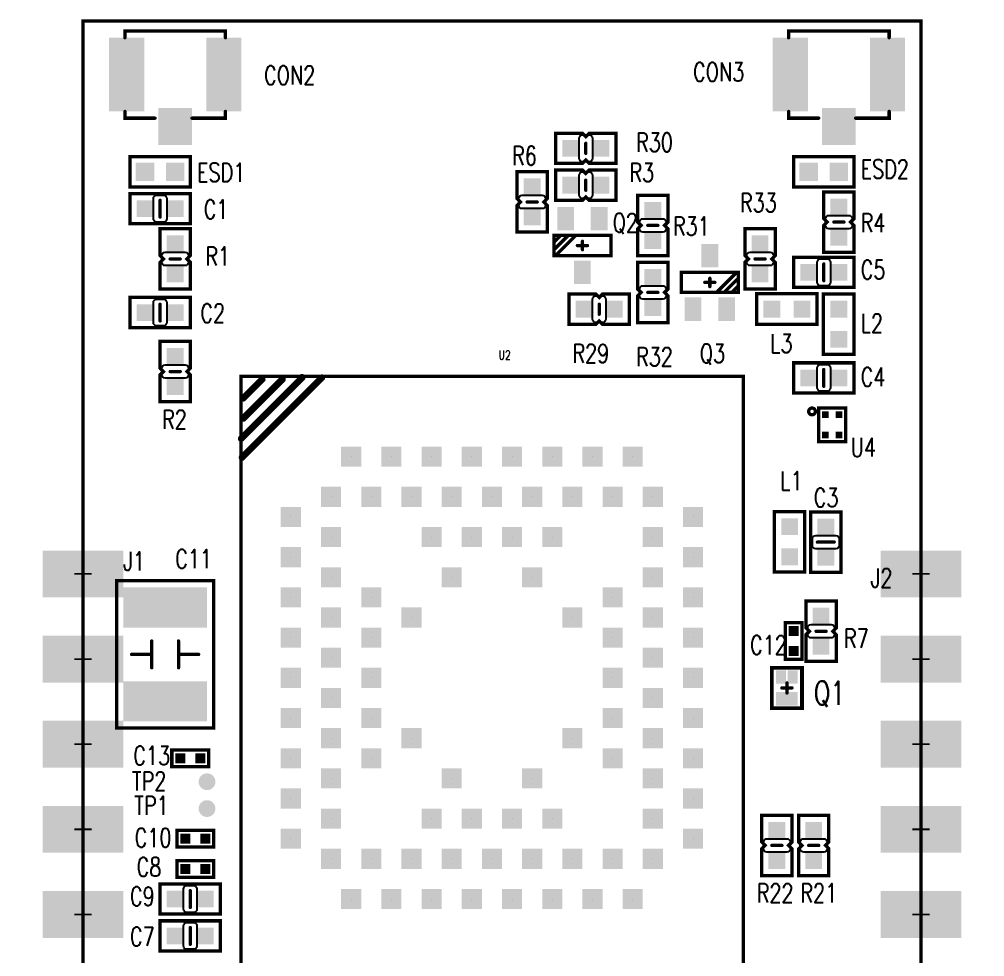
# Model space of a CAD drawing. Extents: x -1.9 to 26.9, y -0.1 to 56.1.
# Drawn here: x -1.9 to 26.9, y 28.08 to 56.05 of the extents above; entities that cross this region are included whole.
import ezdxf
from ezdxf.enums import TextEntityAlignment as Align

# ---------------------------------------------------------------- set-up
doc = ezdxf.new("R2010")
doc.units = 0
doc.linetypes.add('KEEPOUT_00001000$0', pattern=[2, 1, 1])
for name, color, linetype in [('BOARD_OUTLINE_00', 254, 'CONTINUOUS'), ('DRIL_NPLTE_THRU_01', 176, 'CONTINUOUS'), ('DRIL_NPLTE_THRU_02', 136, 'CONTINUOUS'), ('DRIL_NPLTE_THRU_03', 56, 'CONTINUOUS'), ('DRIL_NPLTE_THRU_04', 16, 'CONTINUOUS'), ('DRIL_PLTE_THRU_01', 176, 'CONTINUOUS'), ('DRIL_PLTE_THRU_02', 136, 'CONTINUOUS'), ('DRIL_PLTE_THRU_03', 56, 'CONTINUOUS'), ('DRIL_PLTE_THRU_04', 16, 'CONTINUOUS'), ('DRIL_SYMBOL', 254, 'CONTINUOUS'), ('KEEPOUT_01', 130, 'CONTINUOUS'), ('PADS_BOT', 1, 'CONTINUOUS'), ('PADS_INNER', 5, 'CONTINUOUS'), ('PADS_TOP', 5, 'CONTINUOUS'), ('PART_NAME_01', 254, 'CONTINUOUS'), ('PART_TOP_2DLINE_00', 254, 'CONTINUOUS'), ('PART_TOP_2DLINE_01', 254, 'CONTINUOUS'), ('PART_TOP_2DLINE_26', 254, 'CONTINUOUS')]:
    doc.layers.add(name, color=color, linetype=linetype)
doc.styles.add('W0$0381', font='simplex', dxfattribs={"width": 0.75})
doc.styles.add('W0$1', font='simplex', dxfattribs={"width": 0.75})

# ---------------------------------------------------------------- blocks, each defined once
blk = doc.blocks.new('SMOOTH_0$1')
at = {"const_width": 0.05}
blk.add_lwpolyline([(-0.025, 0, 1), (0.025, 0, 1)], format="xyb", close=True, dxfattribs=at)
blk = doc.blocks.new('BOARD_1')
at = {"layer": 'BOARD_OUTLINE_00', "const_width": 0.1}
blk.add_lwpolyline([(0.35, 25.7), (25.35, 25.7), (25.35, -30.3), (0.35, -30.3)], close=True, dxfattribs=at)
at = {"layer": 'BOARD_OUTLINE_00'}
for p in [(0.35, 25.7), (25.35, 25.7), (0.35, -30.3), (25.35, -30.3)]:
    blk.add_blockref('SMOOTH_0$1', p, dxfattribs=at)
blk = doc.blocks.new('PART_BODY_TOP_2')
at = {"layer": 'KEEPOUT_01', "linetype": 'KEEPOUT_00001000$0'}
blk.add_lwpolyline([(-0.2, 0.3, -0.414214), (-0.1, 0.4), (0.1, 0.4, -0.414214), (0.2, 0.3), (0.2, -0.3, -0.414214), (0.1, -0.4), (-0.1, -0.4, -0.414214), (-0.2, -0.3)], format="xyb", close=True, dxfattribs=at)
at = {"layer": 'PART_TOP_2DLINE_00', "const_width": 0.1}
blk.add_lwpolyline([(0.9, 0.45), (-0.9, 0.45), (-0.9, -0.45), (0.9, -0.45)], close=True, dxfattribs=at)
blk.add_lwpolyline([(0, -0.25), (0, 0.25)], dxfattribs=at)
at = {"layer": 'PART_TOP_2DLINE_00'}
for p in [(-0.9, 0.45), (0, 0.25), (0.9, 0.45), (0, -0.25), (-0.9, -0.45), (0.9, -0.45)]:
    blk.add_blockref('SMOOTH_0$1', p, dxfattribs=at)
blk = doc.blocks.new('DRIL_HOLE_0')
blk.add_lwpolyline([(0, 0, 1), (0, 0, 1)], format="xyb", close=True)
blk = doc.blocks.new('PAD_0')
blk.add_lwpolyline([(0, 0, 1), (0, 0, 1)], format="xyb", close=True)
blk = doc.blocks.new('PAD_1')
at = {"const_width": 0.5}
blk.add_lwpolyline([(-0.25, 0), (0.25, 0)], dxfattribs=at)
blk = doc.blocks.new('STK_TOP_5')
at = {"layer": 'DRIL_PLTE_THRU_01'}
blk.add_blockref('DRIL_HOLE_0', (0, 0), dxfattribs=at)
at = {"layer": 'DRIL_PLTE_THRU_02'}
blk.add_blockref('DRIL_HOLE_0', (0, 0), dxfattribs=at)
at = {"layer": 'DRIL_PLTE_THRU_03'}
blk.add_blockref('DRIL_HOLE_0', (0, 0), dxfattribs=at)
at = {"layer": 'DRIL_PLTE_THRU_04'}
blk.add_blockref('DRIL_HOLE_0', (0, 0), dxfattribs=at)
at = {"layer": 'PADS_BOT'}
blk.add_blockref('PAD_0', (0, 0), dxfattribs=at)
at = {"layer": 'PADS_INNER'}
blk.add_blockref('PAD_0', (0, 0), dxfattribs=at)
at = {"layer": 'PADS_TOP'}
blk.add_blockref('PAD_1', (0, 0), dxfattribs=at)
blk = doc.blocks.new('SYM_TOP_2')
for name, p in [('PART_BODY_TOP_2', (0, 0)), ('STK_TOP_5', (-0.45, 0)), ('STK_TOP_5', (0.45, 0))]:
    blk.add_blockref(name, p)
blk = doc.blocks.new('PART_TOP_0')
blk.add_blockref('SYM_TOP_2', (0, 0))
at = {"layer": 'PART_NAME_01', "style": 'W0$1', "width": 0.75}
blk.add_text('C1', height=0.56, dxfattribs=at).set_placement((1.3, -0.3))
blk = doc.blocks.new('PART_BODY_TOP_3')
at = {"layer": 'PART_TOP_2DLINE_01', "const_width": 0.1}
blk.add_lwpolyline([(-0.55, 0.25), (0.55, 0.25), (0.55, -0.25), (-0.55, -0.25)], close=True, dxfattribs=at)
at = {"layer": 'PART_TOP_2DLINE_01'}
for p in [(-0.55, 0.25), (0.55, 0.25), (-0.55, -0.25), (0.55, -0.25)]:
    blk.add_blockref('SMOOTH_0$1', p, dxfattribs=at)
blk = doc.blocks.new('PAD_2')
at = {"const_width": 0.3}
blk.add_lwpolyline([(-0.15, 0), (0.15, 0)], dxfattribs=at)
blk = doc.blocks.new('STK_TOP_4')
at = {"layer": 'DRIL_PLTE_THRU_01'}
blk.add_blockref('DRIL_HOLE_0', (0, 0), dxfattribs=at)
at = {"layer": 'DRIL_PLTE_THRU_02'}
blk.add_blockref('DRIL_HOLE_0', (0, 0), dxfattribs=at)
at = {"layer": 'DRIL_PLTE_THRU_03'}
blk.add_blockref('DRIL_HOLE_0', (0, 0), dxfattribs=at)
at = {"layer": 'DRIL_PLTE_THRU_04'}
blk.add_blockref('DRIL_HOLE_0', (0, 0), dxfattribs=at)
at = {"layer": 'PADS_BOT'}
blk.add_blockref('PAD_0', (0, 0), dxfattribs=at)
at = {"layer": 'PADS_INNER'}
blk.add_blockref('PAD_0', (0, 0), dxfattribs=at)
at = {"layer": 'PADS_TOP'}
blk.add_blockref('PAD_2', (0, 0), dxfattribs=at)
blk = doc.blocks.new('SYM_TOP_3')
for name, p in [('PART_BODY_TOP_3', (0, 0)), ('STK_TOP_4', (-0.3, 0)), ('STK_TOP_4', (0.3, 0))]:
    blk.add_blockref(name, p)
blk = doc.blocks.new('PART_TOP_1')
blk.add_blockref('SYM_TOP_3', (0, 0))
at = {"layer": 'PART_NAME_01', "style": 'W0$1', "width": 0.75}
blk.add_text('C10', height=0.56, rotation=180, dxfattribs=at).set_placement((1.81, 0.25))
blk = doc.blocks.new('PART_BODY_TOP_4')
at = {"layer": 'PART_TOP_2DLINE_01', "const_width": 0.1}
blk.add_lwpolyline([(-2.2, 1.45), (2.2, 1.45), (2.2, -1.45), (-2.2, -1.45)], close=True, dxfattribs=at)
for points in [[(0, 1), (0, 0.4)], [(-0.4, 0.4), (0.4, 0.4)], [(-0.4, -0.4), (0.4, -0.4)], [(0, -0.4), (0, -1)]]:
    blk.add_lwpolyline(points, dxfattribs=at)
at = {"layer": 'PART_TOP_2DLINE_01'}
for p in [(-2.2, 1.45), (2.2, 1.45), (0, 1), (-0.4, 0.4), (0, 0.4), (0.4, 0.4), (-0.4, -0.4), (0, -0.4), (0.4, -0.4), (0, -1), (-2.2, -1.45), (2.2, -1.45)]:
    blk.add_blockref('SMOOTH_0$1', p, dxfattribs=at)
blk = doc.blocks.new('PAD_3')
at = {"const_width": 1.2}
blk.add_lwpolyline([(-1.25, 0), (1.25, 0)], dxfattribs=at)
blk = doc.blocks.new('STK_TOP_48')
at = {"layer": 'DRIL_PLTE_THRU_01'}
blk.add_blockref('DRIL_HOLE_0', (0, 0), dxfattribs=at)
at = {"layer": 'DRIL_PLTE_THRU_02'}
blk.add_blockref('DRIL_HOLE_0', (0, 0), dxfattribs=at)
at = {"layer": 'DRIL_PLTE_THRU_03'}
blk.add_blockref('DRIL_HOLE_0', (0, 0), dxfattribs=at)
at = {"layer": 'DRIL_PLTE_THRU_04'}
blk.add_blockref('DRIL_HOLE_0', (0, 0), dxfattribs=at)
at = {"layer": 'PADS_BOT'}
blk.add_blockref('PAD_0', (0, 0), dxfattribs=at)
at = {"layer": 'PADS_INNER'}
blk.add_blockref('PAD_0', (0, 0), dxfattribs=at)
at = {"layer": 'PADS_TOP', "rotation": 90}
blk.add_blockref('PAD_3', (0, 0), dxfattribs=at)
blk = doc.blocks.new('SYM_TOP_4')
for name, p in [('STK_TOP_48', (-1.4, 0)), ('STK_TOP_48', (1.4, 0)), ('PART_BODY_TOP_4', (0, 0))]:
    blk.add_blockref(name, p)
blk = doc.blocks.new('PART_TOP_2')
blk.add_blockref('SYM_TOP_4', (0, 0))
at = {"layer": 'PART_NAME_01', "style": 'W0$1', "width": 0.75}
blk.add_text('C11', height=0.56, rotation=-90, dxfattribs=at).set_placement((2.85, -0.85), align=Align.MIDDLE_CENTER)
blk = doc.blocks.new('PART_TOP_3')
blk.add_blockref('SYM_TOP_3', (0, 0))
at = {"layer": 'PART_NAME_01', "style": 'W0$1', "width": 0.75}
blk.add_text('C12', height=0.56, rotation=270, dxfattribs=at).set_placement((-0.4, 1.3))
blk = doc.blocks.new('PART_TOP_4')
blk.add_blockref('SYM_TOP_3', (0, 0))
at = {"layer": 'PART_NAME_01', "style": 'W0$1', "width": 0.75}
blk.add_text('C13', height=0.56, rotation=180, dxfattribs=at).set_placement((1.7, 0.2))
blk = doc.blocks.new('PART_TOP_11')
blk.add_blockref('SYM_TOP_2', (0, 0))
at = {"layer": 'PART_NAME_01', "style": 'W0$1', "width": 0.75}
blk.add_text('C2', height=0.56, dxfattribs=at).set_placement((1.2, -0.3))
blk = doc.blocks.new('PART_TOP_22')
blk.add_blockref('SYM_TOP_2', (0, 0))
at = {"layer": 'PART_NAME_01', "style": 'W0$1', "width": 0.75}
blk.add_text('C3', height=0.56, rotation=270, dxfattribs=at).set_placement((1.05, 0.36))
blk = doc.blocks.new('PART_TOP_24')
blk.add_blockref('SYM_TOP_2', (0, 0))
at = {"layer": 'PART_NAME_01', "style": 'W0$1', "width": 0.75}
blk.add_text('C4', height=0.56, dxfattribs=at).set_placement((1.1, -0.25))
blk = doc.blocks.new('PART_TOP_25')
blk.add_blockref('SYM_TOP_2', (0, 0))
at = {"layer": 'PART_NAME_01', "style": 'W0$1', "width": 0.75}
blk.add_text('C5', height=0.56, dxfattribs=at).set_placement((1.1, -0.2))
blk = doc.blocks.new('PART_TOP_26')
blk.add_blockref('SYM_TOP_2', (0, 0))
at = {"layer": 'PART_NAME_01', "style": 'W0$1', "width": 0.75}
blk.add_text('C7', height=0.56, rotation=180, dxfattribs=at).set_placement((1.8, 0.3))
blk = doc.blocks.new('PART_TOP_27')
blk.add_blockref('SYM_TOP_3', (0, 0))
at = {"layer": 'PART_NAME_01', "style": 'W0$1', "width": 0.75}
blk.add_text('C8', height=0.56, rotation=180, dxfattribs=at).set_placement((1.75, 0.22))
blk = doc.blocks.new('PART_TOP_28')
blk.add_blockref('SYM_TOP_2', (0, 0))
at = {"layer": 'PART_NAME_01', "style": 'W0$1', "width": 0.75}
blk.add_text('C9', height=0.56, rotation=180, dxfattribs=at).set_placement((1.8, 0.2))
blk = doc.blocks.new('DRIL_SYMBOL_1')
at = {"layer": 'DRIL_SYMBOL', "const_width": 0.0508}
for points in [[(-0.254, 0), (0.254, 0)], [(0, -0.254), (0, 0.254)]]:
    blk.add_lwpolyline(points, dxfattribs=at)
blk = doc.blocks.new('DRIL_HOLE_1')
at = {"const_width": 0.5}
blk.add_lwpolyline([(-0.25, 0, 1), (0.25, 0, 1)], format="xyb", close=True, dxfattribs=at)
blk.add_blockref('DRIL_SYMBOL_1', (0, 0))
blk = doc.blocks.new('PAD_6')
at = {"const_width": 1.4}
blk.add_lwpolyline([(-0.7, 0), (0.7, 0)], dxfattribs=at)
blk = doc.blocks.new('PAD_7')
at = {"const_width": 1.4}
blk.add_lwpolyline([(-1.2, 0), (1.2, 0)], dxfattribs=at)
blk = doc.blocks.new('STK_TOP_11')
at = {"layer": 'DRIL_PLTE_THRU_01'}
blk.add_blockref('DRIL_HOLE_1', (0, 0), dxfattribs=at)
at = {"layer": 'DRIL_PLTE_THRU_02'}
blk.add_blockref('DRIL_HOLE_1', (0, 0), dxfattribs=at)
at = {"layer": 'DRIL_PLTE_THRU_03'}
blk.add_blockref('DRIL_HOLE_1', (0, 0), dxfattribs=at)
at = {"layer": 'DRIL_PLTE_THRU_04'}
blk.add_blockref('DRIL_HOLE_1', (0, 0), dxfattribs=at)
at = {"layer": 'PADS_BOT', "rotation": 90}
blk.add_blockref('PAD_7', (0, 0), dxfattribs=at)
at = {"layer": 'PADS_INNER'}
blk.add_blockref('PAD_6', (0, 0), dxfattribs=at)
at = {"layer": 'PADS_TOP'}
blk.add_blockref('PAD_6', (0, 0), dxfattribs=at)
blk = doc.blocks.new('SYM_TOP_7')
for p in [(0, 0), (2.54, 0), (5.08, 0), (7.62, 0), (10.16, 0), (12.7, 0), (15.24, 0), (17.78, 0), (20.32, 0), (22.86, 0), (25.4, 0), (27.94, 0), (30.48, 0), (33.02, 0), (35.56, 0), (38.1, 0)]:
    blk.add_blockref('STK_TOP_11', p)
blk = doc.blocks.new('PART_TOP_31')
blk.add_blockref('SYM_TOP_7', (0, 0))
at = {"layer": 'PART_NAME_01', "style": 'W0$1', "width": 0.75}
blk.add_text('J1', height=0.56, rotation=90, dxfattribs=at).set_placement((-0.1, 1.2))
blk = doc.blocks.new('PART_TOP_32')
blk.add_blockref('SYM_TOP_7', (0, 0))
at = {"layer": 'PART_NAME_01', "style": 'W0$1', "width": 0.75}
blk.add_text('J2', height=0.56, rotation=90, dxfattribs=at).set_placement((0.4, -1.5))
blk = doc.blocks.new('PART_BODY_TOP_8')
at = {"layer": 'PART_TOP_2DLINE_01', "const_width": 0.1}
blk.add_lwpolyline([(-0.9, -0.46), (0.9, -0.46), (0.9, 0.45), (-0.9, 0.45)], close=True, dxfattribs=at)
at = {"layer": 'PART_TOP_2DLINE_01'}
for p in [(-0.9, 0.45), (0.9, 0.45), (-0.9, -0.46), (0.9, -0.46)]:
    blk.add_blockref('SMOOTH_0$1', p, dxfattribs=at)
blk = doc.blocks.new('SYM_TOP_8')
for name, p in [('PART_BODY_TOP_8', (0, 0)), ('STK_TOP_5', (-0.45, 0)), ('STK_TOP_5', (0.45, 0))]:
    blk.add_blockref(name, p)
blk = doc.blocks.new('PART_TOP_33')
blk.add_blockref('SYM_TOP_8', (0, 0))
at = {"layer": 'PART_NAME_01', "style": 'W0$1', "width": 0.75}
blk.add_text('L1', height=0.56, rotation=90, dxfattribs=at).set_placement((-1.54, -0.28))
blk = doc.blocks.new('PART_TOP_34')
blk.add_blockref('SYM_TOP_8', (0, 0))
at = {"layer": 'PART_NAME_01', "style": 'W0$1', "width": 0.75}
blk.add_text('L2', height=0.56, rotation=90, dxfattribs=at).set_placement((0.25, 0.65))
blk = doc.blocks.new('PART_BODY_TOP_9')
at = {"layer": 'KEEPOUT_01', "linetype": 'KEEPOUT_00001000$0'}
blk.add_lwpolyline([(-0.2, 0.3, -0.414214), (-0.1, 0.4), (0.1, 0.4, -0.414214), (0.2, 0.3), (0.2, -0.3, -0.414214), (0.1, -0.4), (-0.1, -0.4, -0.414214), (-0.2, -0.3)], format="xyb", close=True, dxfattribs=at)
at = {"layer": 'PART_TOP_2DLINE_00', "const_width": 0.1}
blk.add_lwpolyline([(-0.9, 0.45), (-0.9, -0.45), (-0.1, -0.45), (0, -0.35), (0.1, -0.45), (0.9, -0.45), (0.9, 0.45), (0.1, 0.45), (0, 0.35), (-0.1, 0.45)], close=True, dxfattribs=at)
blk.add_lwpolyline([(0, -0.15), (0, 0.15)], dxfattribs=at)
at = {"layer": 'PART_TOP_2DLINE_00'}
for p in [(-0.9, 0.45), (-0.1, 0.45), (0, 0.35), (0.1, 0.45), (0.9, 0.45), (0, 0.15), (0, -0.15), (-0.9, -0.45), (-0.1, -0.45), (0, -0.35), (0.1, -0.45), (0.9, -0.45)]:
    blk.add_blockref('SMOOTH_0$1', p, dxfattribs=at)
blk = doc.blocks.new('SYM_TOP_9')
for name, p in [('PART_BODY_TOP_9', (0, 0)), ('STK_TOP_5', (-0.45, 0)), ('STK_TOP_5', (0.45, 0))]:
    blk.add_blockref(name, p)
blk = doc.blocks.new('PART_TOP_35')
blk.add_blockref('SYM_TOP_9', (0, 0))
at = {"layer": 'PART_NAME_01', "style": 'W0$1', "width": 0.75}
blk.add_text('R1', height=0.56, rotation=90, dxfattribs=at).set_placement((0.2, 0.9))
blk = doc.blocks.new('PART_TOP_45')
blk.add_blockref('SYM_TOP_9', (0, 0))
at = {"layer": 'PART_NAME_01', "style": 'W0$1', "width": 0.75}
blk.add_text('R2', height=0.56, rotation=90, dxfattribs=at).set_placement((1.71, -0.39))
blk = doc.blocks.new('PART_TOP_47')
blk.add_blockref('SYM_TOP_9', (0, 0))
at = {"layer": 'PART_NAME_01', "style": 'W0$1', "width": 0.75}
blk.add_text('R21', height=0.56, rotation=270, dxfattribs=at).set_placement((-1.7, 0.4))
blk = doc.blocks.new('PART_TOP_48')
blk.add_blockref('SYM_TOP_9', (0, 0))
at = {"layer": 'PART_NAME_01', "style": 'W0$1', "width": 0.75}
blk.add_text('R22', height=0.56, rotation=270, dxfattribs=at).set_placement((-1.7, 0.6))
blk = doc.blocks.new('PART_TOP_53')
blk.add_blockref('SYM_TOP_9', (0, 0))
at = {"layer": 'PART_NAME_01', "style": 'W0$1', "width": 0.75}
blk.add_text('R3', height=0.56, dxfattribs=at).set_placement((1.3, 0.1))
blk = doc.blocks.new('PART_TOP_54')
blk.add_blockref('SYM_TOP_9', (0, 0))
at = {"layer": 'PART_NAME_01', "style": 'W0$1', "width": 0.75}
blk.add_text('R4', height=0.56, rotation=90, dxfattribs=at).set_placement((0.3, 0.65))
blk = doc.blocks.new('PART_TOP_55')
blk.add_blockref('SYM_TOP_9', (0, 0))
at = {"layer": 'PART_NAME_01', "style": 'W0$1', "width": 0.75}
blk.add_text('R6', height=0.56, rotation=90, dxfattribs=at).set_placement((-1.1, -0.6))
blk = doc.blocks.new('PART_TOP_56')
blk.add_blockref('SYM_TOP_9', (0, 0))
at = {"layer": 'PART_NAME_01', "style": 'W0$1', "width": 0.75}
blk.add_text('R7', height=0.56, rotation=270, dxfattribs=at).set_placement((-0.49, -0.68))
blk = doc.blocks.new('PAD_8')
at = {"const_width": 0.25}
blk.add_lwpolyline([(0, -0.125, 1), (0, 0.125, 1)], format="xyb", close=True, dxfattribs=at)
blk = doc.blocks.new('STK_TOP_25')
at = {"layer": 'DRIL_PLTE_THRU_01'}
blk.add_blockref('DRIL_HOLE_0', (0, 0), dxfattribs=at)
at = {"layer": 'DRIL_PLTE_THRU_02'}
blk.add_blockref('DRIL_HOLE_0', (0, 0), dxfattribs=at)
at = {"layer": 'DRIL_PLTE_THRU_03'}
blk.add_blockref('DRIL_HOLE_0', (0, 0), dxfattribs=at)
at = {"layer": 'DRIL_PLTE_THRU_04'}
blk.add_blockref('DRIL_HOLE_0', (0, 0), dxfattribs=at)
at = {"layer": 'PADS_BOT'}
blk.add_blockref('PAD_0', (0, 0), dxfattribs=at)
at = {"layer": 'PADS_INNER'}
blk.add_blockref('PAD_0', (0, 0), dxfattribs=at)
at = {"layer": 'PADS_TOP'}
blk.add_blockref('PAD_8', (0, 0), dxfattribs=at)
blk = doc.blocks.new('SYM_TOP_10')
blk.add_blockref('STK_TOP_25', (0, 0))
blk = doc.blocks.new('PART_TOP_59')
blk.add_blockref('SYM_TOP_10', (0, 0))
at = {"layer": 'PART_NAME_01', "style": 'W0$1', "width": 0.75}
blk.add_text('TP1', height=0.56, dxfattribs=at).set_placement((-2.17, -0.19))
blk = doc.blocks.new('PART_TOP_60')
blk.add_blockref('SYM_TOP_10', (0, 0))
at = {"layer": 'PART_NAME_01', "style": 'W0$1', "width": 0.75}
blk.add_text('TP2', height=0.56, dxfattribs=at).set_placement((-2.24, -0.26))
blk = doc.blocks.new('PART_BODY_TOP_11')
at = {"layer": 'PART_TOP_2DLINE_26', "const_width": 0.1}
for points in [[(-1.5, 1.1), (-1.5, 1.3), (1.5, 1.3), (1.5, 1.1)], [(-1.5, -1.1), (-1.5, -1.3), (-0.6, -1.3)], [(0.5, -1.3), (1.5, -1.3), (1.5, -1.1)]]:
    blk.add_lwpolyline(points, dxfattribs=at)
at = {"layer": 'PART_TOP_2DLINE_26'}
for p in [(-1.5, 1.3), (1.5, 1.3), (-1.5, 1.1), (1.5, 1.1), (-1.5, -1.1), (1.5, -1.1), (-1.5, -1.3), (-0.6, -1.3), (0.5, -1.3), (1.5, -1.3)]:
    blk.add_blockref('SMOOTH_0$1', p, dxfattribs=at)
blk = doc.blocks.new('PAD_9')
at = {"const_width": 1}
blk.add_lwpolyline([(-0.55, 0), (0.55, 0)], dxfattribs=at)
blk = doc.blocks.new('STK_TOP_19')
at = {"layer": 'DRIL_PLTE_THRU_01'}
blk.add_blockref('DRIL_HOLE_0', (0, 0), dxfattribs=at)
at = {"layer": 'DRIL_PLTE_THRU_02'}
blk.add_blockref('DRIL_HOLE_0', (0, 0), dxfattribs=at)
at = {"layer": 'DRIL_PLTE_THRU_03'}
blk.add_blockref('DRIL_HOLE_0', (0, 0), dxfattribs=at)
at = {"layer": 'DRIL_PLTE_THRU_04'}
blk.add_blockref('DRIL_HOLE_0', (0, 0), dxfattribs=at)
at = {"layer": 'PADS_BOT'}
blk.add_blockref('PAD_0', (0, 0), dxfattribs=at)
at = {"layer": 'PADS_INNER'}
blk.add_blockref('PAD_0', (0, 0), dxfattribs=at)
at = {"layer": 'PADS_TOP', "rotation": 90}
blk.add_blockref('PAD_9', (0, 0), dxfattribs=at)
blk = doc.blocks.new('PAD_10')
at = {"const_width": 1.05}
blk.add_lwpolyline([(-1.1, 0), (1.1, 0)], dxfattribs=at)
blk = doc.blocks.new('STK_TOP_18')
at = {"layer": 'DRIL_PLTE_THRU_01'}
blk.add_blockref('DRIL_HOLE_0', (0, 0), dxfattribs=at)
at = {"layer": 'DRIL_PLTE_THRU_02'}
blk.add_blockref('DRIL_HOLE_0', (0, 0), dxfattribs=at)
at = {"layer": 'DRIL_PLTE_THRU_03'}
blk.add_blockref('DRIL_HOLE_0', (0, 0), dxfattribs=at)
at = {"layer": 'DRIL_PLTE_THRU_04'}
blk.add_blockref('DRIL_HOLE_0', (0, 0), dxfattribs=at)
at = {"layer": 'PADS_BOT'}
blk.add_blockref('PAD_0', (0, 0), dxfattribs=at)
at = {"layer": 'PADS_INNER'}
blk.add_blockref('PAD_0', (0, 0), dxfattribs=at)
at = {"layer": 'PADS_TOP', "rotation": 90}
blk.add_blockref('PAD_10', (0, 0), dxfattribs=at)
blk = doc.blocks.new('SYM_TOP_11')
for name, p in [('STK_TOP_18', (-1.45, 0)), ('STK_TOP_18', (1.45, 0)), ('PART_BODY_TOP_11', (0, 0)), ('STK_TOP_19', (0, -1.55))]:
    blk.add_blockref(name, p)
blk = doc.blocks.new('PART_TOP_61')
blk.add_blockref('SYM_TOP_11', (0, 0))
at = {"layer": 'PART_NAME_01', "style": 'W0$1', "width": 0.75}
blk.add_text('CON2', height=0.56, dxfattribs=at).set_placement((2.65, -0.3))
blk = doc.blocks.new('PART_TOP_62')
blk.add_blockref('SYM_TOP_11', (0, 0))
at = {"layer": 'PART_NAME_01', "style": 'W0$1', "width": 0.75}
blk.add_text('CON3', height=0.56, dxfattribs=at).set_placement((-4.35, -0.2))
blk = doc.blocks.new('PART_BODY_TOP_12')
at = {"layer": 'PART_TOP_2DLINE_01', "const_width": 0.1}
blk.add_lwpolyline([(-0.5, 0.4), (0.5, 0.4), (0.5, -0.4), (-0.5, -0.4)], close=True, dxfattribs=at)
blk.add_lwpolyline([(-0.5, -0.6, 1), (-0.3, -0.6, 1)], format="xyb", close=True, dxfattribs=at)
at = {"layer": 'PART_TOP_2DLINE_01'}
for p in [(-0.5, 0.4), (0.5, 0.4), (-0.5, -0.4), (0.5, -0.4)]:
    blk.add_blockref('SMOOTH_0$1', p, dxfattribs=at)
blk = doc.blocks.new('PAD_11')
at = {"const_width": 0.2}
blk.add_lwpolyline([(-0.1, 0), (0.1, 0)], dxfattribs=at)
blk = doc.blocks.new('STK_TOP_41')
at = {"layer": 'DRIL_NPLTE_THRU_01'}
blk.add_blockref('DRIL_HOLE_0', (0, 0), dxfattribs=at)
at = {"layer": 'DRIL_NPLTE_THRU_02'}
blk.add_blockref('DRIL_HOLE_0', (0, 0), dxfattribs=at)
at = {"layer": 'DRIL_NPLTE_THRU_03'}
blk.add_blockref('DRIL_HOLE_0', (0, 0), dxfattribs=at)
at = {"layer": 'DRIL_NPLTE_THRU_04'}
blk.add_blockref('DRIL_HOLE_0', (0, 0), dxfattribs=at)
at = {"layer": 'PADS_BOT'}
blk.add_blockref('PAD_0', (0, 0), dxfattribs=at)
at = {"layer": 'PADS_INNER'}
blk.add_blockref('PAD_0', (0, 0), dxfattribs=at)
at = {"layer": 'PADS_TOP'}
blk.add_blockref('PAD_11', (0, 0), dxfattribs=at)
blk = doc.blocks.new('SYM_TOP_12')
for name, p in [('PART_BODY_TOP_12', (0, 0)), ('STK_TOP_41', (-0.3, 0.2)), ('STK_TOP_41', (0.3, 0.2)), ('STK_TOP_41', (-0.3, -0.2)), ('STK_TOP_41', (0.3, -0.2))]:
    blk.add_blockref(name, p)
blk = doc.blocks.new('PART_TOP_63')
blk.add_blockref('SYM_TOP_12', (0, 0))
at = {"layer": 'PART_NAME_01', "style": 'W0$1', "width": 0.75}
blk.add_text('U4', height=0.56, rotation=90, dxfattribs=at).set_placement((0.95, 0.55))
blk = doc.blocks.new('SMOOTH_0$2')
at = {"const_width": 0.1}
blk.add_lwpolyline([(-0.05, 0, 1), (0.05, 0, 1)], format="xyb", close=True, dxfattribs=at)
blk = doc.blocks.new('PART_BODY_TOP_14')
at = {"layer": 'PART_TOP_2DLINE_01', "const_width": 0.2}
for points in [[(-7.48, 7.14), (-5.67, 8.95), (-5.67, 8.97)], [(-7.455, 6.575), (-5.075, 8.955)], [(-7.42, 7.74), (-6.25, 8.91)], [(-7.415, 8.345), (-6.855, 8.905)]]:
    blk.add_lwpolyline(points, dxfattribs=at)
at = {"layer": 'PART_TOP_2DLINE_01', "const_width": 0.1}
blk.add_lwpolyline([(-7.49, 9), (7.5, 9), (7.5, -9), (-7.49, -9)], close=True, dxfattribs=at)
at = {"layer": 'PART_TOP_2DLINE_01'}
for name, p in [('SMOOTH_0$1', (-7.49, 9)), ('SMOOTH_0$2', (-6.855, 8.905)), ('SMOOTH_0$2', (-6.25, 8.91)), ('SMOOTH_0$2', (-5.67, 8.97)), ('SMOOTH_0$2', (-5.67, 8.95)), ('SMOOTH_0$2', (-5.075, 8.955)), ('SMOOTH_0$1', (7.5, 9)), ('SMOOTH_0$2', (-7.415, 8.345)), ('SMOOTH_0$2', (-7.42, 7.74)), ('SMOOTH_0$2', (-7.48, 7.14)), ('SMOOTH_0$2', (-7.455, 6.575)), ('SMOOTH_0$1', (-7.49, -9)), ('SMOOTH_0$1', (7.5, -9))]:
    blk.add_blockref(name, p, dxfattribs=at)
blk = doc.blocks.new('PAD_14')
blk.add_lwpolyline([(0, 0), (0, 0)])
blk = doc.blocks.new('PAD_15')
at = {"const_width": 0.6}
blk.add_lwpolyline([(-0.3, 0), (0.3, 0)], dxfattribs=at)
blk = doc.blocks.new('STK_TOP_26')
at = {"layer": 'DRIL_PLTE_THRU_01'}
blk.add_blockref('DRIL_HOLE_0', (0, 0), dxfattribs=at)
at = {"layer": 'DRIL_PLTE_THRU_02'}
blk.add_blockref('DRIL_HOLE_0', (0, 0), dxfattribs=at)
at = {"layer": 'DRIL_PLTE_THRU_03'}
blk.add_blockref('DRIL_HOLE_0', (0, 0), dxfattribs=at)
at = {"layer": 'DRIL_PLTE_THRU_04'}
blk.add_blockref('DRIL_HOLE_0', (0, 0), dxfattribs=at)
at = {"layer": 'PADS_BOT'}
blk.add_blockref('PAD_14', (0, 0), dxfattribs=at)
at = {"layer": 'PADS_INNER'}
blk.add_blockref('PAD_14', (0, 0), dxfattribs=at)
at = {"layer": 'PADS_TOP'}
blk.add_blockref('PAD_15', (0, 0), dxfattribs=at)
blk = doc.blocks.new('SYM_TOP_14')
for name, p in [('PART_BODY_TOP_14', (0, 0)), ('STK_TOP_26', (-4.2, 6.6)), ('STK_TOP_26', (-3, 6.6)), ('STK_TOP_26', (-1.8, 6.6)), ('STK_TOP_26', (-0.6, 6.6)), ('STK_TOP_26', (0.6, 6.6)), ('STK_TOP_26', (1.8, 6.6)), ('STK_TOP_26', (3, 6.6)), ('STK_TOP_26', (4.2, 6.6)), ('STK_TOP_26', (-4.8, 5.4)), ('STK_TOP_26', (-3.6, 5.4)), ('STK_TOP_26', (-2.4, 5.4)), ('STK_TOP_26', (-1.2, 5.4)), ('STK_TOP_26', (0, 5.4)), ('STK_TOP_26', (1.2, 5.4)), ('STK_TOP_26', (2.4, 5.4)), ('STK_TOP_26', (3.6, 5.4)), ('STK_TOP_26', (4.8, 5.4)), ('STK_TOP_26', (-6, 4.8)), ('STK_TOP_26', (6, 4.8)), ('STK_TOP_26', (-4.8, 4.2)), ('STK_TOP_26', (-1.8, 4.2)), ('STK_TOP_26', (-0.6, 4.2)), ('STK_TOP_26', (0.6, 4.2)), ('STK_TOP_26', (1.8, 4.2)), ('STK_TOP_26', (4.8, 4.2)), ('STK_TOP_26', (-6, 3.6)), ('STK_TOP_26', (6, 3.6)), ('STK_TOP_26', (-4.8, 3)), ('STK_TOP_26', (-1.2, 3)), ('STK_TOP_26', (1.2, 3)), ('STK_TOP_26', (4.8, 3)), ('STK_TOP_26', (-6, 2.4)), ('STK_TOP_26', (-3.6, 2.4)), ('STK_TOP_26', (3.6, 2.4)), ('STK_TOP_26', (6, 2.4)), ('STK_TOP_26', (-4.8, 1.8)), ('STK_TOP_26', (-2.4, 1.8)), ('STK_TOP_26', (2.4, 1.8)), ('STK_TOP_26', (4.8, 1.8)), ('STK_TOP_26', (-6, 1.2)), ('STK_TOP_26', (-3.6, 1.2)), ('STK_TOP_26', (3.6, 1.2)), ('STK_TOP_26', (6, 1.2)), ('STK_TOP_26', (-4.8, 0.6)), ('STK_TOP_26', (4.8, 0.6)), ('STK_TOP_26', (-6, 0)), ('STK_TOP_26', (-3.6, 0)), ('STK_TOP_26', (3.6, 0)), ('STK_TOP_26', (6, 0)), ('STK_TOP_26', (-4.8, -0.6)), ('STK_TOP_26', (4.8, -0.6)), ('STK_TOP_26', (-6, -1.2)), ('STK_TOP_26', (-3.6, -1.2)), ('STK_TOP_26', (3.6, -1.2)), ('STK_TOP_26', (6, -1.2)), ('STK_TOP_26', (-4.8, -1.8)), ('STK_TOP_26', (-2.4, -1.8)), ('STK_TOP_26', (2.4, -1.8)), ('STK_TOP_26', (4.8, -1.8)), ('STK_TOP_26', (-6, -2.4)), ('STK_TOP_26', (-3.6, -2.4)), ('STK_TOP_26', (3.6, -2.4)), ('STK_TOP_26', (6, -2.4)), ('STK_TOP_26', (-4.8, -3)), ('STK_TOP_26', (-1.2, -3)), ('STK_TOP_26', (1.2, -3)), ('STK_TOP_26', (4.8, -3)), ('STK_TOP_26', (-6, -3.6)), ('STK_TOP_26', (6, -3.6)), ('STK_TOP_26', (-4.8, -4.2)), ('STK_TOP_26', (-1.8, -4.2)), ('STK_TOP_26', (-0.6, -4.2)), ('STK_TOP_26', (0.6, -4.2)), ('STK_TOP_26', (1.8, -4.2)), ('STK_TOP_26', (4.8, -4.2)), ('STK_TOP_26', (-6, -4.8)), ('STK_TOP_26', (6, -4.8)), ('STK_TOP_26', (-4.8, -5.4)), ('STK_TOP_26', (-3.6, -5.4)), ('STK_TOP_26', (-2.4, -5.4)), ('STK_TOP_26', (-1.2, -5.4)), ('STK_TOP_26', (0, -5.4)), ('STK_TOP_26', (1.2, -5.4)), ('STK_TOP_26', (2.4, -5.4)), ('STK_TOP_26', (3.6, -5.4)), ('STK_TOP_26', (4.8, -5.4)), ('STK_TOP_26', (-4.2, -6.6)), ('STK_TOP_26', (-3, -6.6)), ('STK_TOP_26', (-1.8, -6.6)), ('STK_TOP_26', (-0.6, -6.6)), ('STK_TOP_26', (0.6, -6.6)), ('STK_TOP_26', (1.8, -6.6)), ('STK_TOP_26', (3, -6.6)), ('STK_TOP_26', (4.2, -6.6))]:
    blk.add_blockref(name, p)
blk = doc.blocks.new('PART_TOP_66')
blk.add_blockref('SYM_TOP_14', (0, 0))
at = {"layer": 'PART_NAME_01', "style": 'W0$0381', "width": 0.75}
blk.add_text('U2', height=0.2667, dxfattribs=at).set_placement((0.2, 9.5))
blk = doc.blocks.new('PART_BODY_TOP_34')
at = {"layer": 'PART_TOP_2DLINE_01', "const_width": 0.1}
blk.add_lwpolyline([(-0.9, 0.45), (0.9, 0.45), (0.9, -0.45), (-0.9, -0.45)], close=True, dxfattribs=at)
at = {"layer": 'PART_TOP_2DLINE_01'}
for p in [(-0.9, 0.45), (0.9, 0.45), (-0.9, -0.45), (0.9, -0.45)]:
    blk.add_blockref('SMOOTH_0$1', p, dxfattribs=at)
blk = doc.blocks.new('PAD_22')
at = {"const_width": 0.55}
blk.add_lwpolyline([(-0.275, 0), (0.275, 0)], dxfattribs=at)
blk = doc.blocks.new('STK_TOP_9')
at = {"layer": 'DRIL_PLTE_THRU_01'}
blk.add_blockref('DRIL_HOLE_0', (0, 0), dxfattribs=at)
at = {"layer": 'DRIL_PLTE_THRU_02'}
blk.add_blockref('DRIL_HOLE_0', (0, 0), dxfattribs=at)
at = {"layer": 'DRIL_PLTE_THRU_03'}
blk.add_blockref('DRIL_HOLE_0', (0, 0), dxfattribs=at)
at = {"layer": 'DRIL_PLTE_THRU_04'}
blk.add_blockref('DRIL_HOLE_0', (0, 0), dxfattribs=at)
at = {"layer": 'PADS_BOT'}
blk.add_blockref('PAD_0', (0, 0), dxfattribs=at)
at = {"layer": 'PADS_INNER'}
blk.add_blockref('PAD_0', (0, 0), dxfattribs=at)
at = {"layer": 'PADS_TOP'}
blk.add_blockref('PAD_22', (0, 0), dxfattribs=at)
blk = doc.blocks.new('SYM_TOP_18')
for name, p in [('PART_BODY_TOP_34', (0, 0)), ('STK_TOP_9', (-0.45, 0)), ('STK_TOP_9', (0.45, 0))]:
    blk.add_blockref(name, p)
blk = doc.blocks.new('PART_TOP_72')
blk.add_blockref('SYM_TOP_18', (0, 0))
at = {"layer": 'PART_NAME_01', "style": 'W0$1', "width": 0.75}
blk.add_text('ESD1', height=0.56, rotation=180, dxfattribs=at).set_placement((-1.1, 0.3))
blk = doc.blocks.new('PART_TOP_73')
blk.add_blockref('SYM_TOP_18', (0, 0))
at = {"layer": 'PART_NAME_01', "style": 'W0$1', "width": 0.75}
blk.add_text('ESD2', height=0.56, rotation=180, dxfattribs=at).set_placement((-1.1, 0.2))
blk = doc.blocks.new('PART_TOP_81')
blk.add_blockref('SYM_TOP_8', (0, 0))
at = {"layer": 'PART_NAME_01', "style": 'W0$1', "width": 0.75}
blk.add_text('L3', height=0.56, rotation=180, dxfattribs=at).set_placement((0.5, 1.3))
blk = doc.blocks.new('PART_BODY_TOP_35')
at = {"layer": 'PART_TOP_2DLINE_01', "const_width": 0.1}
blk.add_lwpolyline([(-0.85, -0.3), (0.85, -0.3), (0.85, 0.3), (-0.85, 0.3)], close=True, dxfattribs=at)
for points in [[(0.775, 0.275), (0.225, -0.275)], [(-0.15, 0), (0.15, 0)], [(0, 0.125), (0, -0.125)], [(0.8145, 0.0895), (0.4375, -0.2875)], [(0.8505, -0.0995), (0.675, -0.275)]]:
    blk.add_lwpolyline(points, dxfattribs=at)
at = {"layer": 'PART_TOP_2DLINE_01'}
for p in [(-0.85, 0.3), (0.775, 0.275), (0.85, 0.3), (-0.15, 0), (0, 0.125), (0.15, 0), (0.8145, 0.0895), (-0.85, -0.3), (0, -0.125), (0.225, -0.275), (0.4375, -0.2875), (0.675, -0.275), (0.85, -0.3), (0.8505, -0.0995)]:
    blk.add_blockref('SMOOTH_0$1', p, dxfattribs=at)
blk = doc.blocks.new('PAD_23')
at = {"const_width": 0.5}
blk.add_lwpolyline([(-0.35, 0), (0.35, 0)], dxfattribs=at)
blk = doc.blocks.new('STK_TOP_123')
at = {"layer": 'DRIL_PLTE_THRU_01'}
blk.add_blockref('DRIL_HOLE_0', (0, 0), dxfattribs=at)
at = {"layer": 'DRIL_PLTE_THRU_02'}
blk.add_blockref('DRIL_HOLE_0', (0, 0), dxfattribs=at)
at = {"layer": 'DRIL_PLTE_THRU_03'}
blk.add_blockref('DRIL_HOLE_0', (0, 0), dxfattribs=at)
at = {"layer": 'DRIL_PLTE_THRU_04'}
blk.add_blockref('DRIL_HOLE_0', (0, 0), dxfattribs=at)
at = {"layer": 'PADS_BOT'}
blk.add_blockref('PAD_0', (0, 0), dxfattribs=at)
at = {"layer": 'PADS_INNER'}
blk.add_blockref('PAD_0', (0, 0), dxfattribs=at)
at = {"layer": 'PADS_TOP', "rotation": 90}
blk.add_blockref('PAD_23', (0, 0), dxfattribs=at)
blk = doc.blocks.new('SYM_TOP_19')
for name, p in [('STK_TOP_123', (0, 0.8)), ('PART_BODY_TOP_35', (0, 0)), ('STK_TOP_123', (-0.5, -0.8)), ('STK_TOP_123', (0.5, -0.8))]:
    blk.add_blockref(name, p)
blk = doc.blocks.new('PART_TOP_82')
blk.add_blockref('SYM_TOP_19', (0, 0))
at = {"layer": 'PART_NAME_01', "style": 'W0$1', "width": 0.75}
blk.add_text('Q2', height=0.56, rotation=180, dxfattribs=at).set_placement((-0.9, -0.4))
blk = doc.blocks.new('PART_TOP_83')
blk.add_blockref('SYM_TOP_19', (0, 0))
at = {"layer": 'PART_NAME_01', "style": 'W0$1', "width": 0.75}
blk.add_text('Q3', height=0.56, dxfattribs=at).set_placement((-0.3, -2.4))
blk = doc.blocks.new('PART_TOP_84')
blk.add_blockref('SYM_TOP_9', (0, 0))
at = {"layer": 'PART_NAME_01', "style": 'W0$1', "width": 0.75}
blk.add_text('R29', height=0.56, rotation=180, dxfattribs=at).set_placement((0.8, 1.6))
blk = doc.blocks.new('PART_TOP_85')
blk.add_blockref('SYM_TOP_9', (0, 0))
at = {"layer": 'PART_NAME_01', "style": 'W0$1', "width": 0.75}
blk.add_text('R30', height=0.56, rotation=180, dxfattribs=at).set_placement((-1.5, 0.1))
blk = doc.blocks.new('PART_TOP_86')
blk.add_blockref('SYM_TOP_9', (0, 0))
at = {"layer": 'PART_NAME_01', "style": 'W0$1', "width": 0.75}
blk.add_text('R31', height=0.56, rotation=270, dxfattribs=at).set_placement((-0.3, -0.6))
blk = doc.blocks.new('PART_TOP_87')
blk.add_blockref('SYM_TOP_9', (0, 0))
at = {"layer": 'PART_NAME_01', "style": 'W0$1', "width": 0.75}
blk.add_text('R32', height=0.56, rotation=270, dxfattribs=at).set_placement((-2.2, 0.5))
blk = doc.blocks.new('PART_TOP_88')
blk.add_blockref('SYM_TOP_9', (0, 0))
at = {"layer": 'PART_NAME_01', "style": 'W0$1', "width": 0.75}
blk.add_text('R33', height=0.56, rotation=270, dxfattribs=at).set_placement((1.4, 0.6))
blk = doc.blocks.new('SMOOTH_0$11')
at = {"const_width": 0.055}
blk.add_lwpolyline([(-0.0275, 0, 1), (0.0275, 0, 1)], format="xyb", close=True, dxfattribs=at)
blk = doc.blocks.new('PART_BODY_TOP_36')
at = {"layer": 'PART_TOP_2DLINE_00', "const_width": 0.1}
for points in [[(-0.15011, 0), (0.15011, 0)], [(0, 0.15011), (0, -0.15011)]]:
    blk.add_lwpolyline(points, dxfattribs=at)
at = {"layer": 'PART_TOP_2DLINE_01', "const_width": 0.11}
blk.add_lwpolyline([(-0.45, 0.6), (0.45, 0.6), (0.45, -0.6), (-0.45, -0.6)], close=True, dxfattribs=at)
at = {"layer": 'PART_TOP_2DLINE_00'}
for p in [(-0.15011, 0), (0, 0.15011), (0.15011, 0), (0, -0.15011)]:
    blk.add_blockref('SMOOTH_0$1', p, dxfattribs=at)
at = {"layer": 'PART_TOP_2DLINE_01'}
for p in [(-0.45, 0.6), (0.45, 0.6), (-0.45, -0.6), (0.45, -0.6)]:
    blk.add_blockref('SMOOTH_0$11', p, dxfattribs=at)
blk = doc.blocks.new('PAD_24')
at = {"const_width": 0.3}
blk.add_lwpolyline([(-0.2, 0), (0.2, 0)], dxfattribs=at)
blk = doc.blocks.new('STK_TOP_120')
at = {"layer": 'DRIL_PLTE_THRU_01'}
blk.add_blockref('DRIL_HOLE_0', (0, 0), dxfattribs=at)
at = {"layer": 'DRIL_PLTE_THRU_02'}
blk.add_blockref('DRIL_HOLE_0', (0, 0), dxfattribs=at)
at = {"layer": 'DRIL_PLTE_THRU_03'}
blk.add_blockref('DRIL_HOLE_0', (0, 0), dxfattribs=at)
at = {"layer": 'DRIL_PLTE_THRU_04'}
blk.add_blockref('DRIL_HOLE_0', (0, 0), dxfattribs=at)
at = {"layer": 'PADS_BOT'}
blk.add_blockref('PAD_0', (0, 0), dxfattribs=at)
at = {"layer": 'PADS_INNER'}
blk.add_blockref('PAD_0', (0, 0), dxfattribs=at)
at = {"layer": 'PADS_TOP', "rotation": 90}
blk.add_blockref('PAD_24', (0, 0), dxfattribs=at)
blk = doc.blocks.new('PAD_25')
at = {"const_width": 0.4}
blk.add_lwpolyline([(-0.325, 0), (0.325, 0)], dxfattribs=at)
blk = doc.blocks.new('STK_TOP_121')
at = {"layer": 'DRIL_PLTE_THRU_01'}
blk.add_blockref('DRIL_HOLE_0', (0, 0), dxfattribs=at)
at = {"layer": 'DRIL_PLTE_THRU_02'}
blk.add_blockref('DRIL_HOLE_0', (0, 0), dxfattribs=at)
at = {"layer": 'DRIL_PLTE_THRU_03'}
blk.add_blockref('DRIL_HOLE_0', (0, 0), dxfattribs=at)
at = {"layer": 'DRIL_PLTE_THRU_04'}
blk.add_blockref('DRIL_HOLE_0', (0, 0), dxfattribs=at)
at = {"layer": 'PADS_BOT'}
blk.add_blockref('PAD_0', (0, 0), dxfattribs=at)
at = {"layer": 'PADS_INNER'}
blk.add_blockref('PAD_0', (0, 0), dxfattribs=at)
at = {"layer": 'PADS_TOP'}
blk.add_blockref('PAD_25', (0, 0), dxfattribs=at)
blk = doc.blocks.new('SYM_TOP_20')
for name, p in [('PART_BODY_TOP_36', (0, 0)), ('STK_TOP_121', (0, 0.325)), ('STK_TOP_120', (-0.175, -0.325)), ('STK_TOP_120', (0.175, -0.325))]:
    blk.add_blockref(name, p)
blk = doc.blocks.new('PART_TOP_89')
blk.add_blockref('SYM_TOP_20', (0, 0))
at = {"layer": 'PART_NAME_01', "style": 'W0$1', "width": 0.75}
blk.add_text('Q1', height=0.7, rotation=180, dxfattribs=at).set_placement((-0.8, 0.5))

msp = doc.modelspace()

# ---------------------------------------------------------------- block references
for name, p in [('BOARD_1', (-0.35, 30.3)), ('PART_TOP_61', (2.75, 54.4)), ('PART_TOP_62', (22.55, 54.4)), ('PART_TOP_53', (15, 51.1)), ('PART_TOP_0', (2.3, 50.4)), ('PART_TOP_83', (18.7, 48.2)), ('PART_TOP_25', (22.1, 48.5)), ('PART_TOP_11', (2.3, 47.3)), ('PART_TOP_66', (12.2, 36.4)), ('PART_TOP_24', (22.1, 45.35)), ('PART_TOP_60', (3.7, 33.3)), ('PART_TOP_59', (3.7, 32.5))]:
    msp.add_blockref(name, p)
for name, p, rotation in [('PART_TOP_85', (15, 52.2), 180), ('PART_TOP_55', (13.4, 50.6), 270), ('PART_TOP_72', (2.3, 51.5), 180), ('PART_TOP_73', (22.1, 51.5), 180), ('PART_TOP_82', (14.9, 49.3), 180), ('PART_TOP_86', (17, 49.9), 90), ('PART_TOP_88', (20.2, 48.9), 90), ('PART_TOP_54', (22.55, 50), 270), ('PART_TOP_35', (2.75, 48.9), 270), ('PART_TOP_87', (17, 47.9), 90), ('PART_TOP_84', (15.4, 47.4), 180), ('PART_TOP_81', (21, 47.4), 180), ('PART_TOP_34', (22.55, 46.95), 270), ('PART_TOP_45', (2.75, 45.54), 270), ('PART_TOP_63', (22.35, 43.95), 270), ('PART_TOP_33', (21.08, 40.46), 270), ('PART_TOP_22', (22.16, 40.45), 90), ('PART_TOP_31', (0, 39.5), 270), ('PART_TOP_32', (25, 39.5), 270), ('PART_TOP_2', (2.45, 37.1), 90), ('PART_TOP_56', (22.02, 37.79), 90), ('PART_TOP_3', (21.2, 37.5), 90), ('PART_TOP_89', (21, 36.1), 180), ('PART_TOP_4', (3.2, 34), 180), ('PART_TOP_48', (20.7, 31.4), 90), ('PART_TOP_47', (21.8, 31.4), 90), ('PART_TOP_1', (3.35, 31.6), 180), ('PART_TOP_27', (3.35, 30.7), 180), ('PART_TOP_28', (3.2, 29.8), 180), ('PART_TOP_26', (3.2, 28.7), 180)]:
    msp.add_blockref(name, p, dxfattribs=dict(rotation=rotation))

doc.saveas('drawing.dxf')
